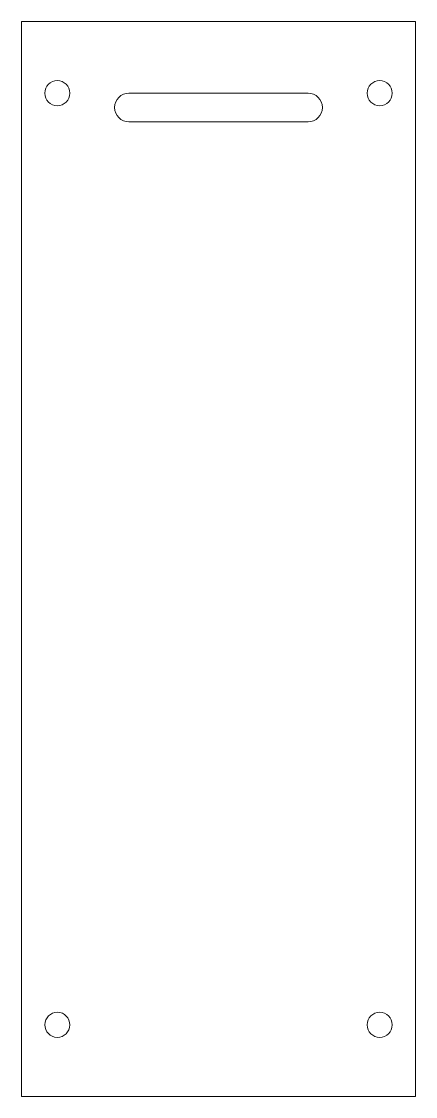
# Model space of a CAD drawing. Header units: millimetres. Extents: x 0 to 55, y 0 to 150.
import ezdxf

# ---------------------------------------------------------------- set-up
doc = ezdxf.new("R2010")
doc.units = ezdxf.units.MM
doc.header["$MEASUREMENT"] = 0
doc.layers.add('_레이어 2', color=7, linetype='Continuous', lineweight=0)

# ---------------------------------------------------------------- blocks, each defined once
blk = doc.blocks.new('Block_1')
at = {"layer": '_레이어 2', "color": 250, "lineweight": 18, "true_color": 0x231815}
blk.add_lwpolyline([(0.09, 150.09), (55.09, 150.09), (55.09, 0.09), (0.09, 0.09)], close=True, dxfattribs=at)
for centre in [(5.09, 140.09), (50.09, 140.09), (50.09, 10.09)]:
    blk.add_circle(centre, 1.75, dxfattribs=at)
blk.add_ellipse((5.09, 10.09), major_axis=(-1.75, 0.02), ratio=0.999998, dxfattribs=at)
blk.add_open_spline([(40.09, 140.09), (40.09, 140.09), (15.09, 140.09), (15.09, 140.09), (13.98, 140.09), (13.09, 139.19), (13.09, 138.09), (13.09, 136.98), (13.98, 136.09), (15.09, 136.09), (15.09, 136.09), (40.09, 136.09), (40.09, 136.09), (41.19, 136.09), (42.09, 136.98), (42.09, 138.09), (42.09, 139.19), (41.19, 140.09), (40.09, 140.09)], degree=3, knots=[0, 0, 0, 0, 1, 1, 1, 2, 2, 2, 3, 3, 3, 4, 4, 4, 5, 5, 5, 6, 6, 6, 6], dxfattribs=at)
blk = doc.blocks.new('Block_0')
at = {"layer": '_레이어 2'}
blk.add_blockref('Block_1', (0, 0), dxfattribs=at)

msp = doc.modelspace()

# ---------------------------------------------------------------- block references
at = {"layer": '_레이어 2'}
msp.add_blockref('Block_0', (0, 0), dxfattribs=at)

doc.saveas('drawing.dxf')
